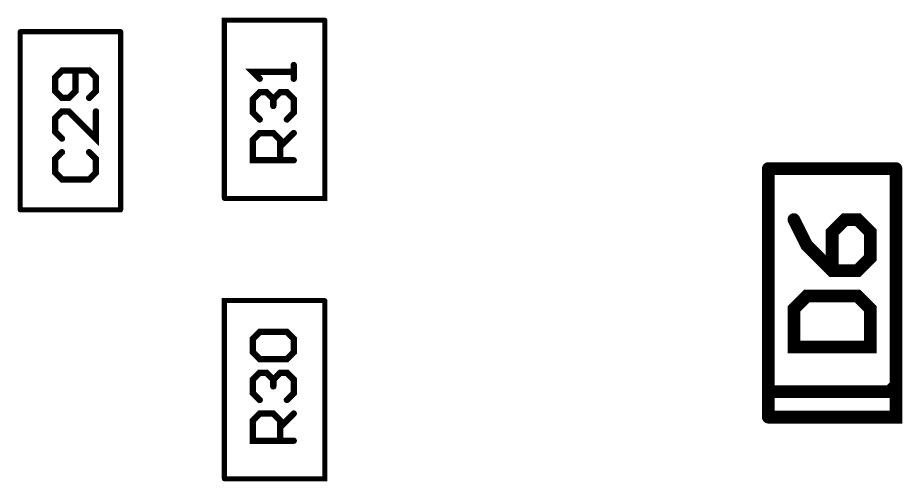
# Model space of a CAD drawing. Extents: x -4.2 to 14.8, y -3.5 to 8.8.
# Drawn here: x 8.129 to 8.822, y 2.968 to 3.332 of the extents above; entities that cross this region are included whole.
import ezdxf

# ---------------------------------------------------------------- set-up
doc = ezdxf.new("R2010")
doc.units = 0
doc.layers.add('2D_LINE_00', color=1, linetype='CONTINUOUS')

# ---------------------------------------------------------------- blocks, each defined once
blk = doc.blocks.new('SMOOTH_0$01')
at = {"const_width": 0.005}
blk.add_lwpolyline([(-0.0025, 0, 1), (0.0025, 0, 1)], format="xyb", close=True, dxfattribs=at)
blk = doc.blocks.new('DRAWING_3180')
at = {"layer": '2D_LINE_00', "const_width": 0.01}
blk.add_lwpolyline([(0, 0), (0.1, 0), (0.1, 0.19499)], dxfattribs=at)
at = {"layer": '2D_LINE_00'}
for p in [(0.1, 0.19499), (0, 0), (0.1, 0)]:
    blk.add_blockref('SMOOTH_0$01', p, dxfattribs=at)
blk = doc.blocks.new('DRAWING_3181')
at = {"layer": '2D_LINE_00', "const_width": 0.01}
blk.add_lwpolyline([(0, 0), (0.1, 0)], dxfattribs=at)
at = {"layer": '2D_LINE_00'}
for p in [(0, 0), (0.1, 0)]:
    blk.add_blockref('SMOOTH_0$01', p, dxfattribs=at)
blk = doc.blocks.new('DRAWING_3182')
at = {"layer": '2D_LINE_00', "const_width": 0.01}
blk.add_lwpolyline([(0, 0), (0, 0.19499)], dxfattribs=at)
at = {"layer": '2D_LINE_00'}
for p in [(0, 0.19499), (0, 0)]:
    blk.add_blockref('SMOOTH_0$01', p, dxfattribs=at)
blk = doc.blocks.new('DRAWING_3183')
at = {"layer": '2D_LINE_00', "const_width": 0.01}
blk.add_lwpolyline([(0, 0), (0.095, 0), (0.1, 0.00499)], dxfattribs=at)
at = {"layer": '2D_LINE_00'}
for p in [(0.1, 0.00499), (0, 0), (0.095, 0)]:
    blk.add_blockref('SMOOTH_0$01', p, dxfattribs=at)
blk = doc.blocks.new('DRAWING_3421')
at = {"layer": '2D_LINE_00', "const_width": 0.01}
blk.add_lwpolyline([(0, 0), (0.05998, 0), (0.05998, 0.02999), (0.04998, 0.03998), (0.01, 0.03998), (0, 0.02999), (0, 0)], dxfattribs=at)
at = {"layer": '2D_LINE_00'}
for p in [(0.01, 0.03998), (0.04998, 0.03998), (0, 0.02999), (0.05998, 0.02999), (0, 0), (0, 0), (0.05998, 0)]:
    blk.add_blockref('SMOOTH_0$01', p, dxfattribs=at)
blk = doc.blocks.new('DRAWING_3422')
at = {"layer": '2D_LINE_00', "const_width": 0.01}
blk.add_lwpolyline([(0, 0), (0.01, -0.01999), (0.02999, -0.03998), (0.04998, -0.03998), (0.05998, -0.02999), (0.05998, -0.00999), (0.04998, 0), (0.03999, 0), (0.02999, -0.00999), (0.02999, -0.03998)], dxfattribs=at)
at = {"layer": '2D_LINE_00'}
for p in [(0, 0), (0.03999, 0), (0.04998, 0), (0.02999, -0.00999), (0.05998, -0.00999), (0.01, -0.01999), (0.05998, -0.02999), (0.02999, -0.03998), (0.02999, -0.03998), (0.04998, -0.03998)]:
    blk.add_blockref('SMOOTH_0$01', p, dxfattribs=at)
blk = doc.blocks.new('SMOOTH_0$00394')
at = {"const_width": 0.00197}
blk.add_lwpolyline([(-0.00098, 0, 1), (0.00098, 0, 1)], format="xyb", close=True, dxfattribs=at)
blk = doc.blocks.new('DRAWING_3728')
at = {"layer": '2D_LINE_00', "const_width": 0.00394}
blk.add_lwpolyline([(0, 0), (0.07874, 0), (0.07874, 0.13976)], dxfattribs=at)
at = {"layer": '2D_LINE_00'}
for p in [(0.07874, 0.13976), (0, 0), (0.07874, 0)]:
    blk.add_blockref('SMOOTH_0$00394', p, dxfattribs=at)
blk = doc.blocks.new('DRAWING_3729')
at = {"layer": '2D_LINE_00', "const_width": 0.00394}
blk.add_lwpolyline([(0, 0), (0, 0.13976), (0.07874, 0.13976)], dxfattribs=at)
at = {"layer": '2D_LINE_00'}
for p in [(0, 0.13976), (0.07874, 0.13976), (0, 0)]:
    blk.add_blockref('SMOOTH_0$00394', p, dxfattribs=at)
blk = doc.blocks.new('DRAWING_4075')
at = {"layer": '2D_LINE_00', "const_width": 0.00394}
blk.add_lwpolyline([(0, 0), (0.07874, 0)], dxfattribs=at)
at = {"layer": '2D_LINE_00'}
for p in [(0, 0), (0.07874, 0)]:
    blk.add_blockref('SMOOTH_0$00394', p, dxfattribs=at)
blk = doc.blocks.new('DRAWING_4076')
at = {"layer": '2D_LINE_00', "const_width": 0.00394}
blk.add_lwpolyline([(0, 0), (0, 0.13976)], dxfattribs=at)
at = {"layer": '2D_LINE_00'}
for p in [(0, 0.13976), (0, 0)]:
    blk.add_blockref('SMOOTH_0$00394', p, dxfattribs=at)
blk = doc.blocks.new('DRAWING_4077')
at = {"layer": '2D_LINE_00', "const_width": 0.00394}
blk.add_lwpolyline([(0, 0), (0, 0.13976)], dxfattribs=at)
at = {"layer": '2D_LINE_00'}
for p in [(0, 0.13976), (0, 0)]:
    blk.add_blockref('SMOOTH_0$00394', p, dxfattribs=at)
blk = doc.blocks.new('DRAWING_4078')
at = {"layer": '2D_LINE_00', "const_width": 0.00394}
blk.add_lwpolyline([(0, 0), (0.07874, 0)], dxfattribs=at)
at = {"layer": '2D_LINE_00'}
for p in [(0, 0), (0.07874, 0)]:
    blk.add_blockref('SMOOTH_0$00394', p, dxfattribs=at)
blk = doc.blocks.new('DRAWING_4115')
at = {"layer": '2D_LINE_00', "const_width": 0.00394}
blk.add_lwpolyline([(0, 0), (0.07874, 0), (0.07874, 0.13976)], dxfattribs=at)
at = {"layer": '2D_LINE_00'}
for p in [(0.07874, 0.13976), (0, 0), (0.07874, 0)]:
    blk.add_blockref('SMOOTH_0$00394', p, dxfattribs=at)
blk = doc.blocks.new('DRAWING_4116')
at = {"layer": '2D_LINE_00', "const_width": 0.00394}
blk.add_lwpolyline([(0, 0), (0, 0.13976), (0.07874, 0.13976)], dxfattribs=at)
at = {"layer": '2D_LINE_00'}
for p in [(0, 0.13976), (0.07874, 0.13976), (0, 0)]:
    blk.add_blockref('SMOOTH_0$00394', p, dxfattribs=at)
blk = doc.blocks.new('SMOOTH_0$005')
at = {"const_width": 0.0025}
blk.add_lwpolyline([(-0.00125, 0, 1), (0.00125, 0, 1)], format="xyb", close=True, dxfattribs=at)
blk = doc.blocks.new('DRAWING_5520')
at = {"layer": '2D_LINE_00', "const_width": 0.005}
blk.add_lwpolyline([(0, 0), (-0.03199, 0), (-0.03199, 0.016), (-0.02666, 0.02133), (-0.01599, 0.02133), (-0.01066, 0.016), (-0.01066, 0)], dxfattribs=at)
at = {"layer": '2D_LINE_00'}
for p in [(-0.02666, 0.02133), (-0.01599, 0.02133), (-0.03199, 0.016), (-0.01066, 0.016), (-0.03199, 0), (-0.01066, 0), (0, 0)]:
    blk.add_blockref('SMOOTH_0$005', p, dxfattribs=at)
blk = doc.blocks.new('DRAWING_5521')
at = {"layer": '2D_LINE_00', "const_width": 0.005}
blk.add_lwpolyline([(0, 0), (0.01066, 0.01067)], dxfattribs=at)
at = {"layer": '2D_LINE_00'}
for p in [(0.01066, 0.01067), (0, 0)]:
    blk.add_blockref('SMOOTH_0$005', p, dxfattribs=at)
blk = doc.blocks.new('DRAWING_5522')
at = {"layer": '2D_LINE_00', "const_width": 0.005}
blk.add_lwpolyline([(0, 0), (-0.00533, 0.00533), (-0.00533, 0.016), (0, 0.02133), (0.00533, 0.02133), (0.01067, 0.016), (0.01067, 0.01066), (0.01067, 0.016), (0.016, 0.02133), (0.02133, 0.02133), (0.02666, 0.016), (0.02666, 0.00533), (0.02133, 0)], dxfattribs=at)
at = {"layer": '2D_LINE_00'}
for p in [(0, 0.02133), (0.00533, 0.02133), (0.016, 0.02133), (0.02133, 0.02133), (-0.00533, 0.016), (0.01067, 0.016), (0.01067, 0.016), (0.02666, 0.016), (-0.00533, 0.00533), (0.01067, 0.01066), (0.02666, 0.00533), (0, 0), (0.02133, 0)]:
    blk.add_blockref('SMOOTH_0$005', p, dxfattribs=at)
blk = doc.blocks.new('DRAWING_5523')
at = {"layer": '2D_LINE_00', "const_width": 0.005}
blk.add_lwpolyline([(0, 0), (-0.00533, 0.00533), (-0.00533, 0.01599), (0, 0.02133), (0.02133, 0.02133), (0.02666, 0.01599), (0.02666, 0.00533), (0.02133, 0), (0, 0)], dxfattribs=at)
at = {"layer": '2D_LINE_00'}
for p in [(0, 0.02133), (0.02133, 0.02133), (-0.00533, 0.01599), (0.02666, 0.01599), (-0.00533, 0.00533), (0.02666, 0.00533), (0, 0), (0, 0), (0.02133, 0)]:
    blk.add_blockref('SMOOTH_0$005', p, dxfattribs=at)
blk = doc.blocks.new('DRAWING_5755')
at = {"layer": '2D_LINE_00', "const_width": 0.005}
blk.add_lwpolyline([(0, 0), (-0.00533, -0.00534), (-0.00533, -0.016), (0, -0.02133), (0.02133, -0.02133), (0.02666, -0.016), (0.02666, -0.00534), (0.02133, 0)], dxfattribs=at)
at = {"layer": '2D_LINE_00'}
for p in [(0, 0), (0.02133, 0), (-0.00533, -0.00534), (0.02666, -0.00534), (-0.00533, -0.016), (0.02666, -0.016), (0, -0.02133), (0.02133, -0.02133)]:
    blk.add_blockref('SMOOTH_0$005', p, dxfattribs=at)
blk = doc.blocks.new('DRAWING_5756')
at = {"layer": '2D_LINE_00', "const_width": 0.005}
blk.add_lwpolyline([(0, 0), (0, -0.02133), (-0.02133, 0), (-0.02666, 0), (-0.03199, -0.00533), (-0.03199, -0.016), (-0.02666, -0.02133)], dxfattribs=at)
at = {"layer": '2D_LINE_00'}
for p in [(-0.02666, 0), (-0.02133, 0), (0, 0), (-0.03199, -0.00533), (-0.03199, -0.016), (-0.02666, -0.02133), (0, -0.02133)]:
    blk.add_blockref('SMOOTH_0$005', p, dxfattribs=at)
blk = doc.blocks.new('DRAWING_5757')
at = {"layer": '2D_LINE_00', "const_width": 0.005}
blk.add_lwpolyline([(0, 0), (0.00533, 0.00533), (0.00533, 0.01599), (0, 0.02133), (-0.02133, 0.02133), (-0.02666, 0.01599), (-0.02666, 0.00533), (-0.02133, 0), (-0.016, 0), (-0.01067, 0.00533), (-0.01067, 0.02133)], dxfattribs=at)
at = {"layer": '2D_LINE_00'}
for p in [(-0.02133, 0.02133), (-0.01067, 0.02133), (0, 0.02133), (-0.02666, 0.01599), (0.00533, 0.01599), (-0.02666, 0.00533), (-0.01067, 0.00533), (0.00533, 0.00533), (-0.02133, 0), (-0.016, 0), (0, 0)]:
    blk.add_blockref('SMOOTH_0$005', p, dxfattribs=at)
blk = doc.blocks.new('DRAWING_5771')
at = {"layer": '2D_LINE_00', "const_width": 0.005}
blk.add_lwpolyline([(0, 0), (-0.03199, 0), (-0.03199, 0.016), (-0.02666, 0.02133), (-0.01599, 0.02133), (-0.01066, 0.016), (-0.01066, 0)], dxfattribs=at)
at = {"layer": '2D_LINE_00'}
for p in [(-0.02666, 0.02133), (-0.01599, 0.02133), (-0.03199, 0.016), (-0.01066, 0.016), (-0.03199, 0), (-0.01066, 0), (0, 0)]:
    blk.add_blockref('SMOOTH_0$005', p, dxfattribs=at)
blk = doc.blocks.new('DRAWING_5772')
at = {"layer": '2D_LINE_00', "const_width": 0.005}
blk.add_lwpolyline([(0, 0), (0.01066, 0.01067)], dxfattribs=at)
at = {"layer": '2D_LINE_00'}
for p in [(0.01066, 0.01067), (0, 0)]:
    blk.add_blockref('SMOOTH_0$005', p, dxfattribs=at)
blk = doc.blocks.new('DRAWING_5773')
at = {"layer": '2D_LINE_00', "const_width": 0.005}
blk.add_lwpolyline([(0, 0), (-0.00533, 0.00533), (-0.00533, 0.016), (0, 0.02133), (0.00533, 0.02133), (0.01067, 0.016), (0.01067, 0.01066), (0.01067, 0.016), (0.016, 0.02133), (0.02133, 0.02133), (0.02666, 0.016), (0.02666, 0.00533), (0.02133, 0)], dxfattribs=at)
at = {"layer": '2D_LINE_00'}
for p in [(0, 0.02133), (0.00533, 0.02133), (0.016, 0.02133), (0.02133, 0.02133), (-0.00533, 0.016), (0.01067, 0.016), (0.01067, 0.016), (0.02666, 0.016), (-0.00533, 0.00533), (0.01067, 0.01066), (0.02666, 0.00533), (0, 0), (0.02133, 0)]:
    blk.add_blockref('SMOOTH_0$005', p, dxfattribs=at)
blk = doc.blocks.new('DRAWING_5774')
at = {"layer": '2D_LINE_00', "const_width": 0.005}
blk.add_lwpolyline([(0, 0), (0, 0.01066), (0, 0.00533), (-0.03199, 0.00533), (-0.02666, 0)], dxfattribs=at)
at = {"layer": '2D_LINE_00'}
for p in [(-0.03199, 0.00533), (0, 0.01066), (0, 0.00533), (-0.02666, 0), (0, 0)]:
    blk.add_blockref('SMOOTH_0$005', p, dxfattribs=at)

msp = doc.modelspace()

# ---------------------------------------------------------------- block references
for name, p in [('DRAWING_4115', (8.29063, 3.19012)), ('DRAWING_4116', (8.29063, 3.19012)), ('DRAWING_4075', (8.13063, 3.32088)), ('DRAWING_4076', (8.13063, 3.18112)), ('DRAWING_4077', (8.20937, 3.18112)), ('DRAWING_5774', (8.345, 3.28398)), ('DRAWING_5757', (8.18467, 3.26898)), ('DRAWING_5773', (8.31834, 3.25199)), ('DRAWING_5756', (8.19, 3.25832)), ('DRAWING_5771', (8.345, 3.22)), ('DRAWING_5772', (8.33434, 3.23066)), ('DRAWING_5755', (8.16334, 3.22633)), ('DRAWING_3180', (8.717, 3.01847)), ('DRAWING_3181', (8.717, 3.21346)), ('DRAWING_3182', (8.717, 3.01847)), ('DRAWING_4078', (8.13063, 3.18112)), ('DRAWING_3422', (8.73702, 3.17343)), ('DRAWING_3421', (8.73702, 3.07347)), ('DRAWING_3728', (8.29063, 2.97012)), ('DRAWING_3729', (8.29063, 2.97012)), ('DRAWING_5523', (8.31834, 3.06398)), ('DRAWING_5522', (8.31834, 3.03199)), ('DRAWING_3183', (8.717, 3.03847)), ('DRAWING_5520', (8.345, 3)), ('DRAWING_5521', (8.33434, 3.01066))]:
    msp.add_blockref(name, p)

doc.saveas('drawing.dxf')
